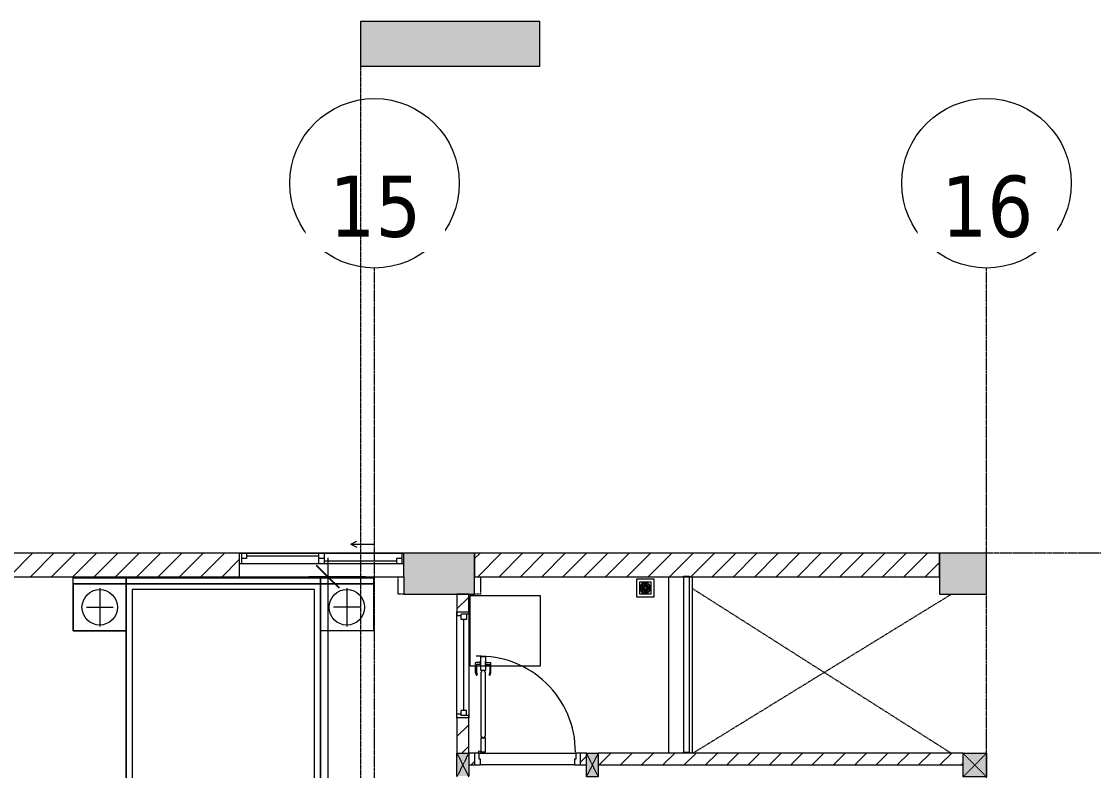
# Model space of a CAD drawing. Header units: millimetres. Extents: x 1591 to 239243, y -15958 to 82755.
# Drawn here: x 221051 to 230160, y 76389 to 82755 of the extents above; entities that cross this region are included whole.
import ezdxf

# ---------------------------------------------------------------- set-up
doc = ezdxf.new("R2010")
doc.units = ezdxf.units.MM
for name, pattern in [('Dash 1_8_', [6.35, 3.175, -3.175]), ('Dash Dot 3_16_', [7.9375, 4.7625, -1.5875, 0, -1.5875]), ('Dash_2_', [6, 3, -3]), ('Demolished', [7.14375, 4.7625, -2.38125]), ('Grid Line', [22.225, 12.7, -3.175, 3.175, -3.175])]:
    doc.linetypes.add(name, pattern=pattern)
for name, color, linetype, lineweight in [('0-1', 250, 'Continuous', 5), ('A-ANNO-DIMS', 211, 'Continuous', 9), ('A-ANNO-DIMS-160', 211, 'Continuous', 9), ('A-AREA', 32, 'Dash 1_8_', 9), ('A-DETL-DEMO', 6, 'Demolished', 9), ('A-DETL-GENF-1', 9, 'Continuous', 9), ('A-DOOR-1', 254, 'Continuous', 9), ('A-DOOR-2', 9, 'Continuous', 9), ('A-FLOR-2', 9, 'Continuous', 9), ('A-FLOR-HRAL-1', 254, 'Continuous', 9), ('A-FLOR-HRAL-2', 9, 'Continuous', 9), ('A-GLAZ', 151, 'Continuous', 9), ('A-GLAZ-1', 254, 'Continuous', 9), ('A-GLAZ-2', 9, 'Continuous', 9), ('A-WALL-1', 253, 'Continuous', 18), ('A-WALL-2', 9, 'Continuous', 9), ('A-WALL-3', 113, 'Continuous', 18), ('A-WALL-PATT-1', 10, 'Continuous', 9), ('A-WALL-PATT-2', 111, 'Continuous', 9), ('G-ANNO-SYMB', 111, 'Continuous', 9), ('G-ANNO-SYMB-1', 111, 'Dash Dot 3_16_', 18), ('G-IMPT-1', 254, 'Continuous', 9), ('I-FURN-1', 254, 'Continuous', 9), ('M-EQPM-1', 254, 'Continuous', 9), ('S-COLS', 52, 'Continuous', 9), ('S-COLS-1', 52, 'Continuous', 5), ('S-COLS-2', 250, 'Continuous', 18), ('S-COLS-4', 254, 'Continuous', 9), ('S-COLS-5', 253, 'Continuous', 18), ('S-COLS-6', 52, 'Continuous', 18), ('S-COLS-HDLN', 52, 'Dash_2_', 9), ('S-COLS-HDLN-1', 9, 'Dash_2_', 9), ('S-GRID-1', 1, 'Grid Line', 9), ('S-GRID-IDEN', 1, 'Continuous', 9)]:
    doc.layers.add(name, color=color, linetype=linetype, lineweight=lineweight)
doc.styles.add('Tahoma_B', font='tahomabd_0.ttf', dxfattribs={"height": 520})
doc.styles.add('UTM Avo', font='UTM Avo.ttf', dxfattribs={"width": 0.9, "height": 400})
doc.dimstyles.new('1_Dim_chi_tiet_2_5', dxfattribs={"dimscale": 304.8, "dimtxt": 399.720379, "dimasz": 0.629921, "dimexe": 0.524934, "dimexo": 0.0625, "dimgap": 0.052493, "dimtad": 1, "dimdec": 0, "dimrnd": 5, "dimzin": 0, "dimdsep": 46, "dimtxsty": 'UTM Avo', "dimblk1": 'OBLIQUE', "dimblk2": 'OBLIQUE', "dimsah": 1, "dimcen": 0.09, "dimdle": 0.524934, "dimazin": 0, "dimtfac": 1, "dimtdec": 4, "dimtix": 1, "dimtmove": 0, "dimatfit": 3, "dimfxl": 1.049869, "dimfxlon": 1, "dimtvp": 1, "dimtolj": 1, "dimtzin": 0, "dimarcsym": 2})
pattern_1 = [(45, (0, 0), (-90.50967, 90.50967), [])]
pattern_2 = [(45, (101998.83, 0), (-90.50967, 90.50967), [])]

# ---------------------------------------------------------------- blocks, each defined once
blk = doc.blocks.new('NCV_TKTC_KET CAU_rvt-1-TKCS_MB TẦNG 5')
at = {"layer": 'S-COLS-1'}
for points in [[(122302.6, 77886.9), (122902.6, 77886.9), (122902.6, 78236.9), (122302.6, 78236.9), (122302.6, 77936.9)], [(127052.6, 77886.9), (127252.6, 77886.9), (127252.4, 78236.9), (126852.6, 78236.9), (126852.6, 77886.9)]]:
    blk.add_hatch(color=256, dxfattribs=at).paths.add_polyline_path(points)
at = {"layer": 'S-COLS-2'}
for p, q in [((122902.6, 78236.9), (122302.6, 78236.9)), ((122902.6, 77886.9), (122902.6, 78236.9)), ((127252.6, 78236.9), (126852.6, 78236.9)), ((126852.6, 78236.9), (126852.6, 77886.9)), ((127252.6, 77886.9), (127252.6, 78236.9)), ((122302.6, 78036.9), (122302.6, 77886.9)), ((122302.6, 77886.9), (122902.6, 77886.9)), ((126852.6, 77886.9), (127252.6, 77886.9))]:
    blk.add_line(p, q, dxfattribs=at)
blk = doc.blocks.new('M_Fixed - 900 x 1400-901191-TKCS_MB TẦNG 5')
at = {"layer": 'A-GLAZ-2'}
for p, q in [((-450, 37), (-418, 37)), ((-431, -63), (-431, 0)), ((-431, 0), (-387, 0)), ((-418, 0), (-418, 37)), ((-387, -44), (-387, 0)), ((387, 0), (431, 0)), ((387, -44), (387, 0)), ((418, 0), (418, 37)), ((450, 37), (418, 37)), ((431, -63), (431, 0)), ((-450, -63), (-431, -63)), ((-431, -44), (-387, -44)), ((-387, -22), (387, -22)), ((431, -44), (387, -44)), ((448.9, -63), (431, -63))]:
    blk.add_line(p, q, dxfattribs=at)
blk = doc.blocks.new('MAY GIAT - MAY GIAT_dwg-348053-TKCS_MB TẦNG 5')
at = {"layer": 'G-IMPT-1', "flags": 128}
blk.add_lwpolyline([(5, 596.6), (5, 2.3), (605, 2.3), (605, 596.6)], close=True, dxfattribs=at)
blk = doc.blocks.new('MAY GIAT - MAY GIAT-401071-TKCS_MB TẦNG 5')
at = {"layer": 'I-FURN-1'}
for p, q in [((5, -2.3), (605, -2.3)), ((5, -596.6), (5, -2.3)), ((605, -2.3), (605, -596.6)), ((605, -596.6), (5, -596.6))]:
    blk.add_line(p, q, dxfattribs=at)
at = {"extrusion": (0, 0, -1), "zscale": -1, "rotation": 180}
blk.add_blockref('MAY GIAT - MAY GIAT_dwg-348053-TKCS_MB TẦNG 5', (0, 0), dxfattribs=at)
blk = doc.blocks.new('THU NUOC - THU NUOC-461820-TKCS_MB TẦNG 5')
at = {"layer": 'M-EQPM-1'}
for p, q in [((-66.3, 70.6), (-66.3, -79.4)), ((83.7, 70.6), (-66.3, 70.6)), ((58.7, 45.6), (-41.3, 45.6)), ((-41.3, 45.6), (-41.3, -54.4)), ((-23.3, 10.8), (40.9, 10.8)), ((40.9, 4.8), (-23.3, 4.8)), ((-11, 23.3), (28.5, 23.3)), ((28.5, 17.3), (-11, 17.3)), ((-1.1, 35.6), (18.5, 35.6)), ((18.5, 29.6), (-1.1, 29.6)), ((58.7, -54.4), (58.7, 45.6)), ((83.7, -79.4), (83.7, 70.6)), ((-66.3, -79.4), (83.7, -79.4)), ((-41.3, -54.4), (58.7, -54.4)), ((-23.3, -1.2), (0.7, -1.2)), ((0.7, -7.2), (-23.3, -7.2)), ((-23.3, -13.6), (40.9, -13.6)), ((40.9, -19.6), (-23.3, -19.6)), ((-11, -26.1), (28.5, -26.1)), ((28.5, -32.1), (-11, -32.1)), ((-1.1, -38.5), (18.5, -38.5)), ((18.5, -44.5), (-1.1, -44.5)), ((0.7, -1.2), (0.7, -7.2)), ((16.7, -1.2), (40.9, -1.2)), ((16.7, -7.2), (16.7, -1.2)), ((40.9, -7.2), (16.7, -7.2))]:
    blk.add_line(p, q, dxfattribs=at)
for centre, radius, start, end in [((8.7, -4.4), 45, 0, 180), ((8.7, -4.4), 45, 0, 180), ((-23.3, 7.8), 3, 90, 270), ((-11, 20.3), 3, 90, 270), ((-1.1, 32.6), 3, 90, 270), ((18.5, 32.6), 3, 270, 90), ((28.5, 20.3), 3, 270, 90), ((40.9, 7.8), 3, 270, 90), ((8.7, -4.4), 45, 180, 360), ((8.7, -4.4), 45, 180, 360), ((-23.3, -4.2), 3, 90, 270), ((-23.3, -16.6), 3, 90, 270), ((-11, -29.1), 3, 90, 270), ((-1.1, -41.5), 3, 90, 270), ((18.5, -41.5), 3, 270, 90), ((28.5, -29.1), 3, 270, 90), ((40.9, -4.2), 3, 270, 90), ((40.9, -16.6), 3, 270, 90)]:
    blk.add_arc(centre, radius, start, end, dxfattribs=at)
blk = doc.blocks.new('Railing - 50 x 10mm-901205-TKCS_MB TẦNG 5')
at = {"layer": 'A-FLOR-HRAL-2'}
for p, q in [((25, 5), (-25, 5)), ((-25, 5), (-25, -5)), ((25, -5), (25, 5)), ((-25, -5), (25, -5))]:
    blk.add_line(p, q, dxfattribs=at)
blk = doc.blocks.new('Railing - Railing-951897-TKCS_MB TẦNG 5')
at = {"layer": 'A-FLOR-HRAL-2'}
for p, q in [((101769.1, 68771.2), (101769.1, 67285.8)), ((101819.1, 67285.8), (101819.1, 68771.2))]:
    blk.add_line(p, q, dxfattribs=at)
at = {"extrusion": (0, 0, -1), "zscale": -1}
for p in [(-101794.1, 68776.2), (-101794.1, 67280.8)]:
    blk.add_blockref('Railing - 50 x 10mm-901205-TKCS_MB TẦNG 5', p, dxfattribs=at)
blk = doc.blocks.new('G1_SOF - BO TRU - 100x200-V100-TKCS_MB TẦNG 5')
at = {"layer": 'S-COLS'}
blk.add_hatch(color=256, dxfattribs=at).paths.add_polyline_path([(-49.9, 95), (-50, 95), (-50, -100), (50, -98.3), (50, 95), (0, 95)])
at = {"layer": 'S-COLS-5'}
for p, q in [((-50, -100), (-50, 95)), ((50, 95), (50, -100)), ((50, -100), (-50, -100))]:
    blk.add_line(p, q, dxfattribs=at)
at = {"layer": 'S-COLS-HDLN-1'}
for p, q in [((50, -100), (-50, 100)), ((-50, -100), (50, 100))]:
    blk.add_line(p, q, dxfattribs=at)
blk = doc.blocks.new('DOOR_CW_01 CANH MO-PANEL KINH - DIG_01-900x2200-CỬA NHÔM KÍNH-901226-TKCS_MB TẦNG 5')
at = {"layer": 'A-DETL-GENF-1'}
for p, q in [((-399, 820.5), (-438, 820.5)), ((-399, 831.8), (-397, 831.8)), ((-399, 792.2), (-399, 831.8)), ((-397, 872), (-357, 872)), ((-397, 752), (-397, 872)), ((-397, 792.2), (-397, 831.8)), ((-357, 872), (-357, 752)), ((-357, 792.2), (-357, 831.8)), ((-355, 831.8), (-357, 831.8)), ((-355, 792.2), (-355, 831.8)), ((-355, 820.5), (-316, 820.5)), ((-442, 737), (-442, 816.5)), ((-434, 799.5), (-434, 737)), ((-399, 803.5), (-430, 803.5)), ((-397, 792.2), (-399, 792.2)), ((-357, 752), (-397, 752)), ((-397, 738), (-391, 738)), ((-397, 738), (-397, 196)), ((-363, 752), (-391, 752)), ((-391, 752), (-391, 738)), ((-363, 738), (-363, 752)), ((-357, 738), (-363, 738)), ((-357, 792.2), (-355, 792.2)), ((-357, 196), (-357, 738)), ((-355, 803.5), (-324, 803.5)), ((-320, 799.5), (-320, 737)), ((-312, 737), (-312, 816.5)), ((-433.9, 711.2), (-427.3, 715.8)), ((-320.1, 711.2), (-326.7, 715.8)), ((-397, 196), (-391, 196)), ((-391, 196), (-391, 182)), ((-357, 196), (-363, 196)), ((-363, 182), (-363, 196)), ((-357, 182), (-397, 182)), ((-397, 182), (-397, 62)), ((-391, 182), (-363, 182)), ((-357, 62), (-357, 182)), ((-397, 62), (-357, 62))]:
    blk.add_line(p, q, dxfattribs=at)
blk.add_circle((-407, 60), 10, dxfattribs=at)
for centre, radius, start, end in [((-438, 816.5), 4, 90, 180), ((-407, 60), 814, 360, 92), ((-316, 816.5), 4, 0, 90), ((-397, 737), 45, 180, 215), ((-430, 799.5), 4, 90, 180), ((-397, 737), 37, 180, 215), ((-357, 737), 37, 325, 0), ((-324, 799.5), 4, 360, 90), ((-357, 737), 45, 325, 0)]:
    blk.add_arc(centre, radius, start, end, dxfattribs=at)
at = {"layer": 'A-DOOR-2'}
for p, q in [((-410, 50), (-450, 50)), ((-450, 50), (-450, -50)), ((-410, 0), (-410, 50)), ((-400, 0), (-410, 0)), ((-407, 50), (-382, 50)), ((-400, -50), (-400, 0)), ((410, 0), (400, 0)), ((400, 0), (400, -50)), ((450, 50), (410, 50)), ((410, 50), (410, 0)), ((450, -50), (450, 50)), ((-450, -50), (-400, -50)), ((400, -50), (450, -50))]:
    blk.add_line(p, q, dxfattribs=at)
blk = doc.blocks.new('G1_SOF - BO TRU - 100x200-746114-TKCS_MB TẦNG 5')
at = {"layer": 'S-COLS'}
blk.add_hatch(color=256, dxfattribs=at).paths.add_polyline_path([(50, -100), (50, 100), (-50, 100), (-50, -100)])
at = {"layer": 'S-COLS-5'}
for p, q in [((-50, 100), (50, 100)), ((-50, -100), (-50, 100)), ((50, 100), (50, -100)), ((50, -100), (-50, -100))]:
    blk.add_line(p, q, dxfattribs=at)
at = {"layer": 'S-COLS-HDLN-1'}
for p, q in [((50, -100), (-50, 100)), ((-50, -100), (50, 100))]:
    blk.add_line(p, q, dxfattribs=at)
blk = doc.blocks.new('GIUONG NGU-2TAB-1600x2000 - GIUONG NGU-2TAB-1600x2000-901192-TKCS_MB TẦNG 5')
at = {"layer": 'I-FURN-1'}
for p, q in [((569.6, 2050), (1997.1, 2050)), ((1997.1, 2050), (569.6, 2050)), ((458.5, 50), (458.5, 1938.9)), ((458.5, 1938.9), (458.5, 50)), ((508.5, 1938.9), (508.5, 100)), ((1997.1, 2000), (569.6, 2000)), ((2058.2, 100), (2058.2, 1938.9)), ((2108.2, 1938.9), (2108.2, 50)), ((2108.2, 50), (2108.2, 1938.9)), ((8.5, 50), (8.5, 450.3)), ((8.5, 450.3), (458.5, 450.3)), ((8.5, 450.3), (458.5, 450.3)), ((8.5, 50), (8.5, 450.3)), ((233.5, 86.8), (233.5, 413.5)), ((458.5, 450.3), (458.5, 50)), ((458.5, 450.3), (458.5, 50)), ((2108.2, 50), (2108.2, 450.3)), ((2108.2, 450.3), (2558.2, 450.3)), ((2108.2, 450.3), (2108.2, 50)), ((2558.2, 450.3), (2108.2, 450.3)), ((2333.2, 86.8), (2333.2, 413.5)), ((2558.2, 450.3), (2558.2, 50)), ((2558.2, 50), (2558.2, 450.3)), ((120.2, 250.2), (346.8, 250.2)), ((2446.5, 250.2), (2219.8, 250.2)), ((508.5, 100), (2058.2, 100)), ((458.5, 50), (8.5, 50)), ((8.5, 0), (8.5, 50)), ((8.5, 50), (458.5, 50)), ((458.5, 50), (8.5, 50)), ((458.5, 0), (8.5, 0)), ((2108.2, 50), (458.5, 50)), ((458.5, 50), (458.5, 0)), ((458.5, 0), (458.5, 50)), ((458.5, 50), (2108.2, 50)), ((458.5, 50), (2108.2, 50)), ((2108.2, 0), (458.5, 0)), ((458.5, 0), (2108.2, 0)), ((2558.2, 50), (2108.2, 50)), ((2108.2, 50), (2558.2, 50)), ((2108.2, 0), (2108.2, 50)), ((2108.2, 50), (2108.2, 0)), ((2108.2, 50), (2558.2, 50)), ((2558.2, 0), (2108.2, 0)), ((2558.2, 50), (2558.2, 0))]:
    blk.add_line(p, q, dxfattribs=at)
for centre in [(233.5, 250.2), (2333.2, 250.2)]:
    blk.add_circle(centre, 150.7, dxfattribs=at)
for centre, radius, start, end in [((569.6, 1938.9), 111.1, 90, 180), ((569.6, 1938.9), 111.1, 90, 180), ((1997.1, 1938.9), 111.1, 0, 90), ((1997.1, 1938.9), 111.1, 360, 90), ((569.6, 1938.9), 61.1, 90, 180), ((1997.1, 1938.9), 61.1, 360, 90)]:
    blk.add_arc(centre, radius, start, end, dxfattribs=at)
blk = doc.blocks.new('NCV_TKTC_TANG 5_rvt-1-TKCS_MB TẦNG 5')
at = {"layer": 'A-WALL-PATT-1'}
h = blk.add_hatch(dxfattribs=at)
h.set_pattern_fill('FP_1', color=256, style=0, pattern_type=2)
h.set_pattern_definition(pattern_1)
h.paths.add_polyline_path([(122752.6, 76536.9), (122852.6, 76536.9), (122852.6, 76836.9), (122752.6, 76836.9)])
h.paths.add_polyline_path([(122752.6, 77736.9), (122852.6, 77736.9), (122852.6, 77886.9), (122752.6, 77886.9)])
h = blk.add_hatch(dxfattribs=at)
h.set_pattern_fill('FP_1', color=256, style=0, pattern_type=2)
h.set_pattern_definition(pattern_1)
h.paths.add_polyline_path([(123852.6, 76436.9), (123852.6, 76536.9), (123802.6, 76536.9), (123802.6, 76436.9), (123820.4, 76436.9)])
h.paths.add_polyline_path([(122852.6, 76436.9), (122902.6, 76436.9), (122902.6, 76536.9), (122852.6, 76536.9), (122852.6, 76486.9)])
h = blk.add_hatch(dxfattribs=at)
h.set_pattern_fill('FP_1', color=256, style=0, pattern_type=2)
h.set_pattern_definition(pattern_1)
h.paths.add_polyline_path([(125432.4, 76436.9), (127052.6, 76436.9), (127052.6, 76536.9), (123952.6, 76536.9), (123952.6, 76436.9), (124626.4, 76436.9)])
at = {"layer": 'A-FLOR-2'}
blk.add_line((123752.6, 76436.9), (122952.6, 76436.9), dxfattribs=at)
at = {"layer": 'A-WALL-1'}
for p, q in [((122852.6, 77886.9), (122752.6, 77886.9)), ((122752.6, 77886.9), (122752.6, 77736.9)), ((122852.6, 77736.9), (122852.6, 77886.9)), ((122752.6, 77736.9), (122852.6, 77736.9)), ((122852.6, 76836.9), (122752.6, 76836.9)), ((122752.6, 76836.9), (122752.6, 76536.9)), ((122852.6, 76536.9), (122852.6, 76836.9)), ((122902.6, 76536.9), (122852.6, 76536.9)), ((123852.6, 76536.9), (123802.6, 76536.9)), ((124677.6, 76536.9), (123952.6, 76536.9)), ((127052.6, 76536.9), (124727.6, 76536.9)), ((122852.6, 76436.9), (122902.6, 76436.9)), ((123802.6, 76436.9), (123852.6, 76436.9)), ((123952.6, 76436.9), (127052.6, 76436.9))]:
    blk.add_line(p, q, dxfattribs=at)
at = {"layer": 'A-WALL-2'}
for p, q in [((124552.6, 76536.9), (124552.6, 78036.9)), ((124752.6, 78036.9), (124752.6, 76536.9)), ((122752.6, 76836.9), (122752.6, 77736.9)), ((122852.6, 77736.9), (122852.6, 76836.9)), ((122942.6, 76536.9), (123762.6, 76536.9)), ((123752.6, 76436.9), (122952.6, 76436.9))]:
    blk.add_line(p, q, dxfattribs=at)
at = {"layer": 'A-DOOR-1'}
blk.add_blockref('DOOR_CW_01 CANH MO-PANEL KINH - DIG_01-900x2200-CỬA NHÔM KÍNH-901226-TKCS_MB TẦNG 5', (123352.6, 76486.9), dxfattribs=at)
at = {"layer": 'A-FLOR-HRAL-1'}
blk.add_blockref('Railing - Railing-951897-TKCS_MB TẦNG 5', (22908.5, 9260.7), dxfattribs=at)
at = {"layer": 'A-GLAZ-1', "rotation": 90.00000000000092}
blk.add_blockref('M_Fixed - 900 x 1400-901191-TKCS_MB TẦNG 5', (122789.6, 77286.9), dxfattribs=at)
at = {"layer": 'I-FURN-1'}
for name, p, rotation in [('GIUONG NGU-2TAB-1600x2000 - GIUONG NGU-2TAB-1600x2000-901192-TKCS_MB TẦNG 5', (122051, 78026.9), 180), ('MAY GIAT - MAY GIAT-401071-TKCS_MB TẦNG 5', (122862.6, 77272), 90.00000000000098)]:
    blk.add_blockref(name, p, dxfattribs=dict(at, rotation=rotation))
at = {"layer": 'M-EQPM-1', "rotation": 180}
blk.add_blockref('THU NUOC - THU NUOC-461820-TKCS_MB TẦNG 5', (124361.2, 77935.9), dxfattribs=at)
at = {"layer": 'S-COLS-4', "rotation": 180}
for name, p in [('G1_SOF - BO TRU - 100x200-V100-TKCS_MB TẦNG 5', (122802.6, 76436.9)), ('G1_SOF - BO TRU - 100x200-746114-TKCS_MB TẦNG 5', (123902.6, 76436.9))]:
    blk.add_blockref(name, p, dxfattribs=at)
blk = doc.blocks.new('G1_SOF - BO TRU - 200x200-3055084-TKCS_MB TẦNG 5')
at = {"layer": 'S-COLS'}
blk.add_hatch(color=256, dxfattribs=at).paths.add_polyline_path([(8.4, 100), (-100, 100), (-100, -100), (100, -100), (100, 100)])
at = {"layer": 'S-COLS-6'}
for p, q in [((-100, 100), (100, 100)), ((-100, -100), (-100, 100)), ((100, 100), (100, -100)), ((100, -100), (-100, -100))]:
    blk.add_line(p, q, dxfattribs=at)
at = {"layer": 'S-COLS-HDLN'}
for p, q in [((100, -100), (-100, 100)), ((-100, -100), (100, 100))]:
    blk.add_line(p, q, dxfattribs=at)
blk = doc.blocks.new('1_FAMILY RVT - W01-WxH 1400x1400xmm-389822-TKCS_MB TẦNG 5')
at = {"layer": 'A-GLAZ'}
for p, q in [((248.4, 172.39), (299.2, 197.79)), ((-700, 96.19), (-700, -103.81)), ((700, 96.19), (-700, 96.19)), ((-700, 96.19), (-636.5, 96.19)), ((-680.95, 96.19), (-680.95, 7.29)), ((-636.5, 96.19), (-22.225, 96.19)), ((-636.5, 96.19), (-636.5, 51.74)), ((-22.225, 7.29), (-22.225, 96.19)), ((-22.225, 96.19), (22.225, 96.19)), ((22.225, 96.19), (680.95, 96.19)), ((22.225, 96.19), (22.225, 7.29)), ((248.4, 172.39), (299.2, 146.99)), ((248.4, 172.39), (451.6, 172.39)), ((680.95, 96.19), (700, 96.19)), ((680.95, 96.19), (680.95, 7.29)), ((700, -103.81), (700, 96.19)), ((-700, 7.29), (-680.95, 7.29)), ((-636.5, 51.74), (-680.95, 51.74)), ((-680.95, 7.29), (-22.225, 7.29)), ((-636.5, 73.965), (-22.225, 73.965)), ((22.225, 51.74), (-22.225, 51.74)), ((-22.225, 7.29), (22.225, 7.29)), ((22.225, 29.515), (636.5, 29.515)), ((22.225, 7.29), (636.5, 7.29)), ((636.5, 51.74), (636.5, 7.29)), ((680.95, 51.74), (636.5, 51.74)), ((636.5, 7.29), (700, 7.29)), ((-700, -103.81), (700, -103.81))]:
    blk.add_line(p, q, dxfattribs=at)
blk = doc.blocks.new('Grid - M_Grid Head - Circle-353313-TKCS_MB TẦNG 5')
at = {"layer": 'S-GRID-IDEN'}
blk.add_circle((0, 0), 4.5, dxfattribs=at)
blk = doc.blocks.new('Section - 3_32_ x 3_8_-4701953-TKCS_MB TẦNG 5')
at = {"layer": 'G-ANNO-SYMB'}
blk.add_hatch(color=256, dxfattribs=at).paths.add_polyline_path([(0, 9.525), (0, 0), (-2.38125, 0), (-2.38125, 9.525)])
for p, q in [((0, 9.525), (-2.38125, 9.525)), ((-2.38125, 9.525), (-2.38125, 0)), ((0, 0), (0, 9.525)), ((-2.38125, 0), (0, 0))]:
    blk.add_line(p, q, dxfattribs=at)
blk = doc.blocks.new('DIMBLOCK79-TKCS_MB TẦNG 5')
at = {"layer": 'A-ANNO-DIMS-160'}
for p, q in [((223653.5, 78196.9), (223653.5, 69876.9)), ((223973.5, 78036.9), (223493.5, 78036.9)), ((223653.5, 78036.9), (223973.5, 78036.9)), ((223973.5, 70036.9), (223493.5, 70036.9)), ((223653.5, 70036.9), (223973.5, 70036.9))]:
    blk.add_line(p, q, dxfattribs=at)
at = {"layer": 'A-ANNO-DIMS-160', "lineweight": 25}
for p, q in [((223653.5, 78036.9), (223557.5, 78132.9)), ((223653.5, 78036.9), (223749.5, 77940.9)), ((223653.5, 70036.9), (223557.5, 70132.9)), ((223653.5, 70036.9), (223749.5, 69940.9))]:
    blk.add_line(p, q, dxfattribs=at)
at = {"layer": 'A-ANNO-DIMS-160', "color": 0, "insert": (223133.9, 73489.2), "char_height": 400, "width": 1314.636, "attachment_point": 1, "rotation": 90, "line_spacing_factor": 1.110334, "style": 'UTM Avo'}
blk.add_mtext('8000', dxfattribs=at)
blk = doc.blocks.new('_Oblique')
at = {"color": 0, "linetype": 'ByBlock', "lineweight": -2}
blk.add_line((-0.5, -0.5), (0.5, 0.5), dxfattribs=at)

msp = doc.modelspace()

# ---------------------------------------------------------------- hatches: boundary and pattern name
at = {"layer": 'A-WALL-PATT-2'}
h = msp.add_hatch(dxfattribs=at)
h.set_pattern_fill('FP_1', color=256, style=0, pattern_type=2)
h.set_pattern_definition(pattern_2)
h.paths.add_polyline_path([(220983.2, 78036.9), (222901.4, 78036.9), (222901.4, 78236.9), (220651.4, 78236.9), (220651.4, 78036.9), (220780.7, 78036.9)])
h = msp.add_hatch(dxfattribs=at)
h.set_pattern_fill('FP_1', color=256, style=0, pattern_type=2)
h.set_pattern_definition(pattern_2)
h.paths.add_polyline_path([(226625.3, 78036.9), (226676.4, 78036.9), (226676.4, 78041.9), (226726.4, 78041.9), (226726.4, 78036.9), (228851.4, 78036.9), (228851.4, 78236.9), (224901.4, 78236.9), (224901.4, 78036.9), (226551.4, 78036.9)])

# ---------------------------------------------------------------- linework, layer by layer
at = {"layer": 'A-AREA'}
for p, q in [((224251.3, 77886.9), (224251.3, 78036.9)), ((224951.3, 78036.9), (224951.3, 77886.9)), ((224301.4, 77886.9), (224251.3, 77886.9)), ((224951.3, 77886.9), (224901.4, 77886.9))]:
    msp.add_line(p, q, dxfattribs=at)
at = {"layer": 'A-DETL-DEMO'}
for p, q in [((226751.3, 77936.9), (228951.4, 76536.9)), ((228951.4, 77886.9), (226756.4, 76536.9))]:
    msp.add_line(p, q, dxfattribs=at)
at = {"layer": 'A-WALL-3'}
for p, q in [((222901.4, 78236.9), (220651.4, 78236.9)), ((228851.4, 78236.9), (224901.4, 78236.9)), ((224901.4, 78236.9), (224901.4, 78036.9)), ((228851.4, 78036.9), (228851.4, 78236.9)), ((220651.4, 78036.9), (222901.4, 78036.9)), ((224901.4, 78036.9), (226676.4, 78036.9)), ((226726.4, 78036.9), (228851.4, 78036.9))]:
    msp.add_line(p, q, dxfattribs=at)
at = {"layer": 'S-GRID-1'}
for p, q in [((224051.4, 76659.6), (224051.4, 80659.6)), ((229251.4, 76659.6), (229251.4, 80659.6)), ((229978.4, 78236.9), (136410.9, 78236.9)), ((233978.4, 78236.9), (229978.4, 78236.9)), ((224051.4, 19118.3), (224051.4, 76659.6)), ((229251.4, 19118.3), (229251.4, 76659.6))]:
    msp.add_line(p, q, dxfattribs=at)

# ---------------------------------------------------------------- block references
at = {"layer": '0-1'}
for name in ['NCV_TKTC_KET CAU_rvt-1-TKCS_MB TẦNG 5', 'NCV_TKTC_TANG 5_rvt-1-TKCS_MB TẦNG 5']:
    msp.add_blockref(name, (101998.8, 0), dxfattribs=at)
at = {"layer": 'A-GLAZ'}
msp.add_blockref('1_FAMILY RVT - W01-WxH 1400x1400xmm-389822-TKCS_MB TẦNG 5', (223601.4, 78140.7), dxfattribs=at)
at = {"layer": 'G-ANNO-SYMB', "xscale": 159.9999999999999, "yscale": 159.9999999999999, "zscale": 159.9999999999999, "rotation": 269.9999999999996}
msp.add_blockref('Section - 3_32_ x 3_8_-4701953-TKCS_MB TẦNG 5', (223931.4, 82373.8), dxfattribs=at)
at = {"layer": 'S-COLS', "rotation": 180}
msp.add_blockref('G1_SOF - BO TRU - 200x200-3055084-TKCS_MB TẦNG 5', (229151.4, 76436.9), dxfattribs=at)
at = {"layer": 'S-GRID-IDEN', "xscale": 159.9999999999999, "yscale": 159.9999999999999, "zscale": 159.9999999999999}
for p in [(224051.4, 81379.6), (229251.4, 81379.6)]:
    msp.add_blockref('Grid - M_Grid Head - Circle-353313-TKCS_MB TẦNG 5', p, dxfattribs=at)

# ---------------------------------------------------------------- dimensions: what is measured, and where the dimension line sits
at = {"layer": 'A-ANNO-DIMS'}
dim = msp.add_linear_dim(base=(223653.5, 70036.9), p1=(223973.5, 78036.9), p2=(223973.5, 70036.9), angle=90, dimstyle='1_Dim_chi_tiet_2_5', override={"dimpost": '<>', "dimfxl": 8000}, dxfattribs=at)
dim.commit()
dim.dimension.update_dxf_attribs({"geometry": 'DIMBLOCK79-TKCS_MB TẦNG 5', "text_midpoint": (223430.5, 74036.9)})

# ---------------------------------------------------------------- next in the draw order: texts
at = {"layer": 'S-GRID-IDEN', "char_height": 520, "width": 921.6, "attachment_point": 5, "line_spacing_factor": 0.996129, "style": 'Tahoma_B', "bg_fill": 3, "box_fill_scale": 1.25, "bg_fill_color": 256, "bg_fill_true_color": 13158600, "bg_fill_transparency": 0}
for s, insert in [('\\pt2031.9988,4063.9976,6096.0016,8128.0004,10159.9992,12191.998,14224.002,16256.0008,18287.9996,20319.9984,22352.0024,24384.0012,26416,28447.9988,30479.9976,32512.0016,34544.0004,36575.9992,38607.998,40640.002,42672.0008,44703.9996,46735.9984,48768.0024,50800.0012,52832,54863.9988,56895.9976,58928.0016,60960.0004,62991.9992,65023.998;15', (224058.1, 81179.9)), ('\\pt2031.9988,4063.9976,6096.0016,8128.0004,10159.9992,12191.998,14224.002,16256.0008,18287.9996,20319.9984,22352.0024,24384.0012,26416,28447.9988,30479.9976,32512.0016,34544.0004,36575.9992,38607.998,40640.002,42672.0008,44703.9996,46735.9984,48768.0024,50800.0012,52832,54863.9988,56895.9976,58928.0016,60960.0004,62991.9992,65023.998;16', (229258.1, 81179.9))]:
    msp.add_mtext(s, dxfattribs=dict(at, insert=insert))

# ---------------------------------------------------------------- next in the draw order: linework, layer by layer
at = {"layer": 'G-ANNO-SYMB-1'}
msp.add_line((223931.4, 82373.8), (223931.4, 13547.9), dxfattribs=at)

doc.saveas('drawing.dxf')
